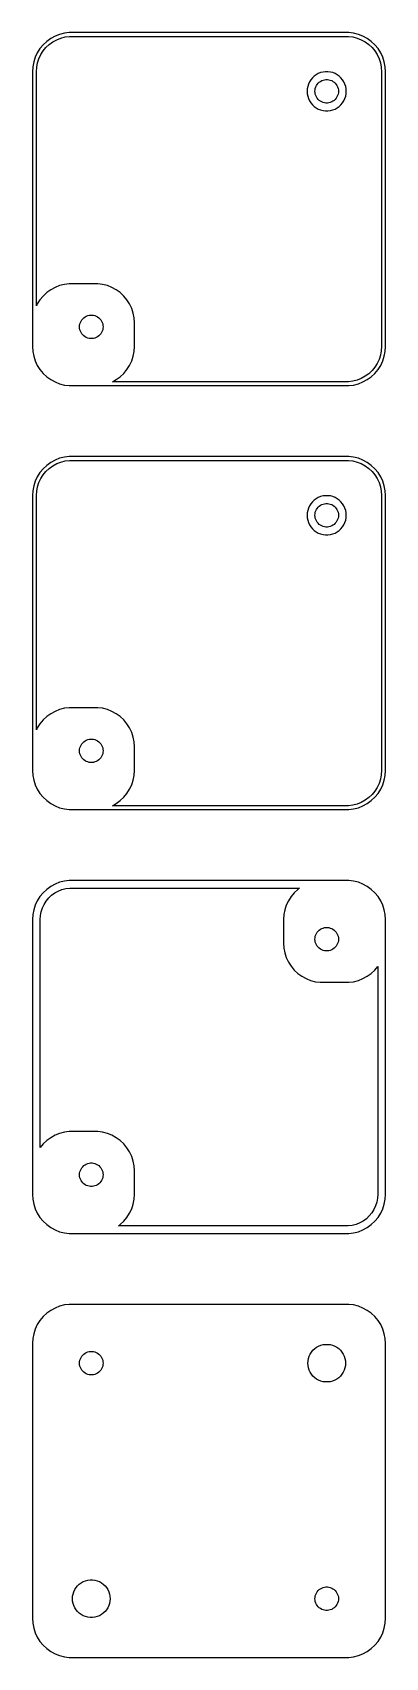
# Model space of a CAD drawing. Header units: metres. Extents: x -22 to 22, y 140 to 346.
import ezdxf

# ---------------------------------------------------------------- set-up
doc = ezdxf.new("R2010")
doc.units = ezdxf.units.M

msp = doc.modelspace()

# ---------------------------------------------------------------- linework, layer by layer
for p, q in [((-20.1791, 345.722), (-20.6871, 345.353)), ((-19.6289, 346.024), (-20.1791, 345.722)), ((-19.0451, 346.255), (-19.6289, 346.024)), ((-19.416, 345.572), (-18.8906, 345.78)), ((-18.4369, 346.411), (-19.0451, 346.255)), ((-18.8906, 345.78), (-18.3432, 345.92)), ((-17.8139, 346.49), (-18.4369, 346.411)), ((-18.3432, 345.92), (-17.7825, 345.991)), ((17.8139, 346.49), (-17.8139, 346.49)), ((-17.7825, 345.991), (17.7825, 345.991)), ((17.7825, 345.991), (18.3432, 345.92)), ((18.4369, 346.411), (17.8139, 346.49)), ((18.3432, 345.92), (18.8906, 345.78)), ((19.0451, 346.255), (18.4369, 346.411)), ((18.8906, 345.78), (19.416, 345.572)), ((19.6289, 346.024), (19.0451, 346.255)), ((20.1791, 345.722), (19.6289, 346.024)), ((20.6871, 345.353), (20.1791, 345.722)), ((-21.8815, 343.909), (-22.1489, 343.341)), ((-21.5451, 344.439), (-21.8815, 343.909)), ((-21.684, 343.157), (-21.4434, 343.668)), ((-21.1448, 344.923), (-21.5451, 344.439)), ((-21.4434, 343.668), (-21.1406, 344.145)), ((-20.6871, 345.353), (-21.1448, 344.923)), ((-21.1406, 344.145), (-20.7803, 344.58)), ((-20.7803, 344.58), (-20.3684, 344.967)), ((-20.3684, 344.967), (-19.9112, 345.299)), ((-19.9112, 345.299), (-19.416, 345.572)), ((19.416, 345.572), (19.9112, 345.299)), ((19.9112, 345.299), (20.3684, 344.967)), ((20.3684, 344.967), (20.7803, 344.58)), ((21.1448, 344.923), (20.6871, 345.353)), ((20.7803, 344.58), (21.1406, 344.145)), ((21.1406, 344.145), (21.4434, 343.668)), ((21.5451, 344.439), (21.1448, 344.923)), ((21.4434, 343.668), (21.684, 343.157)), ((21.8815, 343.909), (21.5451, 344.439)), ((22.1489, 343.341), (21.8815, 343.909)), ((-22.4606, 342.127), (-22.5, 341.5)), ((-22.3429, 342.743), (-22.4606, 342.127)), ((-22.1489, 343.341), (-22.3429, 342.743)), ((-22, 341.5), (-21.9645, 342.064)), ((-21.9645, 342.064), (-21.8586, 342.619)), ((-21.8586, 342.619), (-21.684, 343.157)), ((21.684, 343.157), (21.8586, 342.619)), ((21.8586, 342.619), (21.9645, 342.064)), ((21.9645, 342.064), (22, 341.5)), ((22.3429, 342.743), (22.1489, 343.341)), ((22.4606, 342.127), (22.3429, 342.743)), ((22.5, 341.5), (22.4606, 342.127)), ((-22.5, 341.5), (-22.5, 306.5)), ((-22, 311.657), (-22, 341.5)), ((12.5785, 339.622), (12.5197, 339.313)), ((12.6756, 339.92), (12.5785, 339.622)), ((12.8092, 340.204), (12.6756, 339.92)), ((12.9774, 340.469), (12.8092, 340.204)), ((13.1776, 340.711), (12.9774, 340.469)), ((13.4064, 340.926), (13.1776, 340.711)), ((13.6604, 341.111), (13.4064, 340.926)), ((13.5471, 339.373), (13.6053, 339.552)), ((13.6053, 339.552), (13.6855, 339.723)), ((13.9355, 341.262), (13.6604, 341.111)), ((13.6855, 339.723), (13.7865, 339.882)), ((13.7865, 339.882), (13.9065, 340.027)), ((13.9065, 340.027), (14.0439, 340.156)), ((14.2274, 341.378), (13.9355, 341.262)), ((14.0439, 340.156), (14.1963, 340.266)), ((14.1963, 340.266), (14.3613, 340.357)), ((14.5315, 341.456), (14.2274, 341.378)), ((14.3613, 340.357), (14.5365, 340.427)), ((14.843, 341.495), (14.5315, 341.456)), ((14.5365, 340.427), (14.7189, 340.473)), ((14.7189, 340.473), (14.9058, 340.497)), ((15.157, 341.495), (14.843, 341.495)), ((14.9058, 340.497), (15.0942, 340.497)), ((15.0942, 340.497), (15.2811, 340.473)), ((15.4684, 341.456), (15.157, 341.495)), ((15.2811, 340.473), (15.4635, 340.427)), ((15.4635, 340.427), (15.6387, 340.357)), ((15.7725, 341.378), (15.4684, 341.456)), ((15.6387, 340.357), (15.8037, 340.266)), ((16.0644, 341.262), (15.7725, 341.378)), ((15.8037, 340.266), (15.9561, 340.156)), ((15.9561, 340.156), (16.0934, 340.027)), ((16.3396, 341.111), (16.0644, 341.262)), ((16.0934, 340.027), (16.2135, 339.882)), ((16.2135, 339.882), (16.3145, 339.723)), ((16.3145, 339.723), (16.3947, 339.552)), ((16.5936, 340.926), (16.3396, 341.111)), ((16.3947, 339.552), (16.4529, 339.373)), ((16.8224, 340.711), (16.5936, 340.926)), ((17.0225, 340.469), (16.8224, 340.711)), ((17.1908, 340.204), (17.0225, 340.469)), ((17.3244, 339.92), (17.1908, 340.204)), ((17.4214, 339.622), (17.3244, 339.92)), ((17.4803, 339.313), (17.4214, 339.622)), ((22, 341.5), (22, 306.5)), ((22.5, 306.5), (22.5, 341.5)), ((12.5197, 339.313), (12.5, 339)), ((12.5, 339), (12.5197, 338.687)), ((12.5197, 338.687), (12.5785, 338.378)), ((12.5785, 338.378), (12.6756, 338.08)), ((12.6756, 338.08), (12.8092, 337.796)), ((12.8092, 337.796), (12.9774, 337.531)), ((12.9774, 337.531), (13.1776, 337.289)), ((13.5, 339), (13.5118, 339.188)), ((13.5118, 338.812), (13.5, 339)), ((13.5118, 339.188), (13.5471, 339.373)), ((13.5471, 338.627), (13.5118, 338.812)), ((13.6053, 338.448), (13.5471, 338.627)), ((13.6855, 338.277), (13.6053, 338.448)), ((13.7865, 338.118), (13.6855, 338.277)), ((13.9065, 337.973), (13.7865, 338.118)), ((14.0439, 337.844), (13.9065, 337.973)), ((14.1963, 337.734), (14.0439, 337.844)), ((14.3613, 337.643), (14.1963, 337.734)), ((14.5365, 337.573), (14.3613, 337.643)), ((14.7189, 337.527), (14.5365, 337.573)), ((14.9058, 337.503), (14.7189, 337.527)), ((15.0942, 337.503), (14.9058, 337.503)), ((15.2811, 337.527), (15.0942, 337.503)), ((15.4635, 337.573), (15.2811, 337.527)), ((15.6387, 337.643), (15.4635, 337.573)), ((15.8037, 337.734), (15.6387, 337.643)), ((15.9561, 337.844), (15.8037, 337.734)), ((16.0934, 337.973), (15.9561, 337.844)), ((16.2135, 338.118), (16.0934, 337.973)), ((16.3145, 338.277), (16.2135, 338.118)), ((16.3947, 338.448), (16.3145, 338.277)), ((16.4529, 338.627), (16.3947, 338.448)), ((16.4529, 339.373), (16.4882, 339.188)), ((16.4882, 338.812), (16.4529, 338.627)), ((16.4882, 339.188), (16.5, 339)), ((16.5, 339), (16.4882, 338.812)), ((16.8224, 337.289), (17.0225, 337.531)), ((17.0225, 337.531), (17.1908, 337.796)), ((17.1908, 337.796), (17.3244, 338.08)), ((17.3244, 338.08), (17.4214, 338.378)), ((17.4214, 338.378), (17.4803, 338.687)), ((17.5, 339), (17.4803, 339.313)), ((17.4803, 338.687), (17.5, 339)), ((13.1776, 337.289), (13.4064, 337.074)), ((13.4064, 337.074), (13.6604, 336.889)), ((13.6604, 336.889), (13.9355, 336.738)), ((13.9355, 336.738), (14.2274, 336.622)), ((14.2274, 336.622), (14.5315, 336.544)), ((14.5315, 336.544), (14.843, 336.505)), ((14.843, 336.505), (15.157, 336.505)), ((15.157, 336.505), (15.4684, 336.544)), ((15.4684, 336.544), (15.7725, 336.622)), ((15.7725, 336.622), (16.0644, 336.738)), ((16.0644, 336.738), (16.3396, 336.889)), ((16.3396, 336.889), (16.5936, 337.074)), ((16.5936, 337.074), (16.8224, 337.289)), ((-21.1448, 312.923), (-21.5451, 312.439)), ((-20.6871, 313.353), (-21.1448, 312.923)), ((-20.1791, 313.722), (-20.6871, 313.353)), ((-19.6289, 314.024), (-20.1791, 313.722)), ((-19.0451, 314.255), (-19.6289, 314.024)), ((-18.4369, 314.411), (-19.0451, 314.255)), ((-17.8139, 314.49), (-18.4369, 314.411)), ((-14.186, 314.49), (-17.8139, 314.49)), ((-13.5631, 314.411), (-14.186, 314.49)), ((-12.9549, 314.255), (-13.5631, 314.411)), ((-12.3711, 314.024), (-12.9549, 314.255)), ((-11.8209, 313.722), (-12.3711, 314.024)), ((-11.3129, 313.353), (-11.8209, 313.722)), ((-10.8551, 312.923), (-11.3129, 313.353)), ((-10.4549, 312.439), (-10.8551, 312.923)), ((-21.8815, 311.909), (-22, 311.657)), ((-21.5451, 312.439), (-21.8815, 311.909)), ((-15.4635, 310.427), (-15.2811, 310.473)), ((-15.2811, 310.473), (-15.0942, 310.497)), ((-15.0942, 310.497), (-14.9058, 310.497)), ((-14.9058, 310.497), (-14.7189, 310.473)), ((-14.7189, 310.473), (-14.5365, 310.427)), ((-10.1185, 311.909), (-10.4549, 312.439)), ((-9.8511, 311.341), (-10.1185, 311.909)), ((-9.6571, 310.743), (-9.8511, 311.341)), ((-9.5394, 310.127), (-9.6571, 310.743)), ((-16.5, 309), (-16.4882, 309.188)), ((-16.4882, 308.812), (-16.5, 309)), ((-16.4882, 309.188), (-16.4529, 309.373)), ((-16.4529, 308.627), (-16.4882, 308.812)), ((-16.4529, 309.373), (-16.3947, 309.552)), ((-16.3947, 308.448), (-16.4529, 308.627)), ((-16.3947, 309.552), (-16.3145, 309.723)), ((-16.3145, 308.277), (-16.3947, 308.448)), ((-16.3145, 309.723), (-16.2135, 309.882)), ((-16.2135, 309.882), (-16.0934, 310.027)), ((-16.0934, 310.027), (-15.9561, 310.156)), ((-15.9561, 310.156), (-15.8037, 310.266)), ((-15.8037, 310.266), (-15.6387, 310.357)), ((-15.6387, 310.357), (-15.4635, 310.427)), ((-14.5365, 310.427), (-14.3613, 310.357)), ((-14.3613, 310.357), (-14.1963, 310.266)), ((-14.1963, 310.266), (-14.0439, 310.156)), ((-14.0439, 310.156), (-13.9065, 310.027)), ((-13.9065, 310.027), (-13.7865, 309.882)), ((-13.7865, 309.882), (-13.6855, 309.723)), ((-13.6855, 309.723), (-13.6053, 309.552)), ((-13.6053, 308.448), (-13.6855, 308.277)), ((-13.6053, 309.552), (-13.5471, 309.373)), ((-13.5471, 308.627), (-13.6053, 308.448)), ((-13.5471, 309.373), (-13.5118, 309.188)), ((-13.5118, 308.812), (-13.5471, 308.627)), ((-13.5118, 309.188), (-13.5, 309)), ((-13.5, 309), (-13.5118, 308.812)), ((-9.5, 309.5), (-9.5394, 310.127)), ((-9.5, 306.5), (-9.5, 309.5)), ((-22.5, 306.5), (-22.4606, 305.873)), ((-16.2135, 308.118), (-16.3145, 308.277)), ((-16.0934, 307.973), (-16.2135, 308.118)), ((-15.9561, 307.844), (-16.0934, 307.973)), ((-15.8037, 307.734), (-15.9561, 307.844)), ((-15.6387, 307.643), (-15.8037, 307.734)), ((-15.4635, 307.573), (-15.6387, 307.643)), ((-15.2811, 307.527), (-15.4635, 307.573)), ((-15.0942, 307.503), (-15.2811, 307.527)), ((-14.9058, 307.503), (-15.0942, 307.503)), ((-14.7189, 307.527), (-14.9058, 307.503)), ((-14.5365, 307.573), (-14.7189, 307.527)), ((-14.3613, 307.643), (-14.5365, 307.573)), ((-14.1963, 307.734), (-14.3613, 307.643)), ((-14.0439, 307.844), (-14.1963, 307.734)), ((-13.9065, 307.973), (-14.0439, 307.844)), ((-13.7865, 308.118), (-13.9065, 307.973)), ((-13.6855, 308.277), (-13.7865, 308.118)), ((-9.5394, 305.873), (-9.5, 306.5)), ((22, 306.5), (21.9645, 305.936)), ((22.4606, 305.873), (22.5, 306.5)), ((-22.4606, 305.873), (-22.3429, 305.257)), ((-22.3429, 305.257), (-22.1489, 304.659)), ((-22.1489, 304.659), (-21.8815, 304.091)), ((-10.1185, 304.091), (-9.8511, 304.659)), ((-9.8511, 304.659), (-9.6571, 305.257)), ((-9.6571, 305.257), (-9.5394, 305.873)), ((21.4434, 304.332), (21.1406, 303.855)), ((21.684, 304.843), (21.4434, 304.332)), ((21.8586, 305.381), (21.684, 304.843)), ((21.9645, 305.936), (21.8586, 305.381)), ((21.8815, 304.091), (22.1489, 304.659)), ((22.1489, 304.659), (22.3429, 305.257)), ((22.3429, 305.257), (22.4606, 305.873)), ((-21.8815, 304.091), (-21.5451, 303.561)), ((-21.5451, 303.561), (-21.1448, 303.077)), ((-21.1448, 303.077), (-20.6871, 302.647)), ((-20.6871, 302.647), (-20.1791, 302.278)), ((-20.1791, 302.278), (-19.6289, 301.976)), ((-12.311, 302.009), (-11.8209, 302.278)), ((-11.8209, 302.278), (-11.3129, 302.647)), ((-11.3129, 302.647), (-10.8551, 303.077)), ((-10.8551, 303.077), (-10.4549, 303.561)), ((-10.4549, 303.561), (-10.1185, 304.091)), ((18.8906, 302.22), (18.3432, 302.08)), ((19.416, 302.428), (18.8906, 302.22)), ((19.9112, 302.701), (19.416, 302.428)), ((19.6289, 301.976), (20.1791, 302.278)), ((20.3684, 303.033), (19.9112, 302.701)), ((20.1791, 302.278), (20.6871, 302.647)), ((20.7803, 303.42), (20.3684, 303.033)), ((20.6871, 302.647), (21.1448, 303.077)), ((21.1406, 303.855), (20.7803, 303.42)), ((21.1448, 303.077), (21.5451, 303.561)), ((21.5451, 303.561), (21.8815, 304.091)), ((-19.6289, 301.976), (-19.0451, 301.745)), ((-19.0451, 301.745), (-18.4369, 301.589)), ((-18.4369, 301.589), (-17.8139, 301.51)), ((-17.8139, 301.51), (17.8139, 301.51)), ((17.7825, 302.009), (-12.311, 302.009)), ((18.3432, 302.08), (17.7825, 302.009)), ((17.8139, 301.51), (18.4369, 301.589)), ((18.4369, 301.589), (19.0451, 301.745)), ((19.0451, 301.745), (19.6289, 301.976)), ((-19.6289, 292.024), (-20.1791, 291.722)), ((-19.0451, 292.255), (-19.6289, 292.024)), ((-18.4369, 292.411), (-19.0451, 292.255)), ((-18.8906, 291.78), (-18.3432, 291.92)), ((-17.8139, 292.49), (-18.4369, 292.411)), ((-18.3432, 291.92), (-17.7825, 291.991)), ((17.8139, 292.49), (-17.8139, 292.49)), ((-17.7825, 291.991), (17.7825, 291.991)), ((17.7825, 291.991), (18.3432, 291.92)), ((18.4369, 292.411), (17.8139, 292.49)), ((18.3432, 291.92), (18.8906, 291.78)), ((19.0451, 292.255), (18.4369, 292.411)), ((19.6289, 292.024), (19.0451, 292.255)), ((20.1791, 291.722), (19.6289, 292.024)), ((-21.8815, 289.909), (-22.1489, 289.341)), ((-21.5451, 290.439), (-21.8815, 289.909)), ((-21.1448, 290.923), (-21.5451, 290.439)), ((-21.4434, 289.668), (-21.1406, 290.145)), ((-20.6871, 291.353), (-21.1448, 290.923)), ((-21.1406, 290.145), (-20.7803, 290.58)), ((-20.7803, 290.58), (-20.3684, 290.967)), ((-20.1791, 291.722), (-20.6871, 291.353)), ((-20.3684, 290.967), (-19.9112, 291.299)), ((-19.9112, 291.299), (-19.416, 291.572)), ((-19.416, 291.572), (-18.8906, 291.78)), ((18.8906, 291.78), (19.416, 291.572)), ((19.416, 291.572), (19.9112, 291.299)), ((19.9112, 291.299), (20.3684, 290.967)), ((20.6871, 291.353), (20.1791, 291.722)), ((20.3684, 290.967), (20.7803, 290.58)), ((21.1448, 290.923), (20.6871, 291.353)), ((20.7803, 290.58), (21.1406, 290.145)), ((21.1406, 290.145), (21.4434, 289.668)), ((21.5451, 290.439), (21.1448, 290.923)), ((21.8815, 289.909), (21.5451, 290.439)), ((22.1489, 289.341), (21.8815, 289.909)), ((-22.4606, 288.127), (-22.5, 287.5)), ((-22.3429, 288.743), (-22.4606, 288.127)), ((-22.1489, 289.341), (-22.3429, 288.743)), ((-22, 287.5), (-21.9645, 288.064)), ((-21.9645, 288.064), (-21.8586, 288.619)), ((-21.8586, 288.619), (-21.684, 289.157)), ((-21.684, 289.157), (-21.4434, 289.668)), ((21.4434, 289.668), (21.684, 289.157)), ((21.684, 289.157), (21.8586, 288.619)), ((21.8586, 288.619), (21.9645, 288.064)), ((21.9645, 288.064), (22, 287.5)), ((22.3429, 288.743), (22.1489, 289.341)), ((22.4606, 288.127), (22.3429, 288.743)), ((22.5, 287.5), (22.4606, 288.127)), ((-22.5, 287.5), (-22.5, 252.5)), ((-22, 257.657), (-22, 287.5)), ((12.6756, 285.92), (12.5785, 285.622)), ((12.8092, 286.204), (12.6756, 285.92)), ((12.9774, 286.469), (12.8092, 286.204)), ((13.1776, 286.711), (12.9774, 286.469)), ((13.4064, 286.926), (13.1776, 286.711)), ((13.6604, 287.111), (13.4064, 286.926)), ((13.6053, 285.552), (13.6855, 285.723)), ((13.9355, 287.262), (13.6604, 287.111)), ((13.6855, 285.723), (13.7865, 285.882)), ((13.7865, 285.882), (13.9065, 286.027)), ((13.9065, 286.027), (14.0439, 286.156)), ((14.2274, 287.378), (13.9355, 287.262)), ((14.0439, 286.156), (14.1963, 286.266)), ((14.1963, 286.266), (14.3613, 286.357)), ((14.5315, 287.456), (14.2274, 287.378)), ((14.3613, 286.357), (14.5365, 286.427)), ((14.843, 287.495), (14.5315, 287.456)), ((14.5365, 286.427), (14.7189, 286.473)), ((14.7189, 286.473), (14.9058, 286.497)), ((15.157, 287.495), (14.843, 287.495)), ((14.9058, 286.497), (15.0942, 286.497)), ((15.0942, 286.497), (15.2811, 286.473)), ((15.4684, 287.456), (15.157, 287.495)), ((15.2811, 286.473), (15.4635, 286.427)), ((15.4635, 286.427), (15.6387, 286.357)), ((15.7725, 287.378), (15.4684, 287.456)), ((15.6387, 286.357), (15.8037, 286.266)), ((16.0644, 287.262), (15.7725, 287.378)), ((15.8037, 286.266), (15.9561, 286.156)), ((15.9561, 286.156), (16.0934, 286.027)), ((16.3396, 287.111), (16.0644, 287.262)), ((16.0934, 286.027), (16.2135, 285.882)), ((16.2135, 285.882), (16.3145, 285.723)), ((16.3145, 285.723), (16.3947, 285.552)), ((16.5936, 286.926), (16.3396, 287.111)), ((16.8224, 286.711), (16.5936, 286.926)), ((17.0225, 286.469), (16.8224, 286.711)), ((17.1908, 286.204), (17.0225, 286.469)), ((17.3244, 285.92), (17.1908, 286.204)), ((17.4214, 285.622), (17.3244, 285.92)), ((22, 287.5), (22, 252.5)), ((22.5, 252.5), (22.5, 287.5)), ((12.5197, 285.313), (12.5, 285)), ((12.5, 285), (12.5197, 284.687)), ((12.5785, 285.622), (12.5197, 285.313)), ((12.5197, 284.687), (12.5785, 284.378)), ((12.5785, 284.378), (12.6756, 284.08)), ((12.6756, 284.08), (12.8092, 283.796)), ((12.8092, 283.796), (12.9774, 283.531)), ((13.5, 285), (13.5118, 285.188)), ((13.5118, 284.812), (13.5, 285)), ((13.5118, 285.188), (13.5471, 285.373)), ((13.5471, 284.627), (13.5118, 284.812)), ((13.5471, 285.373), (13.6053, 285.552)), ((13.6053, 284.448), (13.5471, 284.627)), ((13.6855, 284.277), (13.6053, 284.448)), ((13.7865, 284.118), (13.6855, 284.277)), ((13.9065, 283.973), (13.7865, 284.118)), ((14.0439, 283.844), (13.9065, 283.973)), ((14.1963, 283.734), (14.0439, 283.844)), ((14.3613, 283.643), (14.1963, 283.734)), ((14.5365, 283.573), (14.3613, 283.643)), ((14.7189, 283.527), (14.5365, 283.573)), ((15.4635, 283.573), (15.2811, 283.527)), ((15.6387, 283.643), (15.4635, 283.573)), ((15.8037, 283.734), (15.6387, 283.643)), ((15.9561, 283.844), (15.8037, 283.734)), ((16.0934, 283.973), (15.9561, 283.844)), ((16.2135, 284.118), (16.0934, 283.973)), ((16.3145, 284.277), (16.2135, 284.118)), ((16.3947, 284.448), (16.3145, 284.277)), ((16.3947, 285.552), (16.4529, 285.373)), ((16.4529, 284.627), (16.3947, 284.448)), ((16.4529, 285.373), (16.4882, 285.188)), ((16.4882, 284.812), (16.4529, 284.627)), ((16.4882, 285.188), (16.5, 285)), ((16.5, 285), (16.4882, 284.812)), ((17.0225, 283.531), (17.1908, 283.796)), ((17.1908, 283.796), (17.3244, 284.08)), ((17.3244, 284.08), (17.4214, 284.378)), ((17.4803, 285.313), (17.4214, 285.622)), ((17.4214, 284.378), (17.4803, 284.687)), ((17.5, 285), (17.4803, 285.313)), ((17.4803, 284.687), (17.5, 285)), ((12.9774, 283.531), (13.1776, 283.289)), ((13.1776, 283.289), (13.4064, 283.074)), ((13.4064, 283.074), (13.6604, 282.889)), ((13.6604, 282.889), (13.9355, 282.738)), ((13.9355, 282.738), (14.2274, 282.622)), ((14.2274, 282.622), (14.5315, 282.544)), ((14.5315, 282.544), (14.843, 282.505)), ((14.9058, 283.503), (14.7189, 283.527)), ((14.843, 282.505), (15.157, 282.505)), ((15.0942, 283.503), (14.9058, 283.503)), ((15.2811, 283.527), (15.0942, 283.503)), ((15.157, 282.505), (15.4684, 282.544)), ((15.4684, 282.544), (15.7725, 282.622)), ((15.7725, 282.622), (16.0644, 282.738)), ((16.0644, 282.738), (16.3396, 282.889)), ((16.3396, 282.889), (16.5936, 283.074)), ((16.5936, 283.074), (16.8224, 283.289)), ((16.8224, 283.289), (17.0225, 283.531)), ((-21.1448, 258.923), (-21.5451, 258.439)), ((-20.6871, 259.353), (-21.1448, 258.923)), ((-20.1791, 259.722), (-20.6871, 259.353)), ((-19.6289, 260.024), (-20.1791, 259.722)), ((-19.0451, 260.255), (-19.6289, 260.024)), ((-18.4369, 260.411), (-19.0451, 260.255)), ((-17.8139, 260.49), (-18.4369, 260.411)), ((-14.186, 260.49), (-17.8139, 260.49)), ((-13.5631, 260.411), (-14.186, 260.49)), ((-12.9549, 260.255), (-13.5631, 260.411)), ((-12.3711, 260.024), (-12.9549, 260.255)), ((-11.8209, 259.722), (-12.3711, 260.024)), ((-11.3129, 259.353), (-11.8209, 259.722)), ((-10.8551, 258.923), (-11.3129, 259.353)), ((-10.4549, 258.439), (-10.8551, 258.923)), ((-21.8815, 257.909), (-22, 257.657)), ((-21.5451, 258.439), (-21.8815, 257.909)), ((-10.1185, 257.909), (-10.4549, 258.439)), ((-9.8511, 257.341), (-10.1185, 257.909)), ((-9.6571, 256.743), (-9.8511, 257.341)), ((-9.5394, 256.127), (-9.6571, 256.743)), ((-16.5, 255), (-16.4882, 255.188)), ((-16.4882, 254.812), (-16.5, 255)), ((-16.4882, 255.188), (-16.4529, 255.373)), ((-16.4529, 254.627), (-16.4882, 254.812)), ((-16.4529, 255.373), (-16.3947, 255.552)), ((-16.3947, 254.448), (-16.4529, 254.627)), ((-16.3947, 255.552), (-16.3145, 255.723)), ((-16.3145, 255.723), (-16.2135, 255.882)), ((-16.2135, 255.882), (-16.0934, 256.027)), ((-16.0934, 256.027), (-15.9561, 256.156)), ((-15.9561, 256.156), (-15.8037, 256.266)), ((-15.8037, 256.266), (-15.6387, 256.357)), ((-15.6387, 256.357), (-15.4635, 256.427)), ((-15.4635, 256.427), (-15.2811, 256.473)), ((-15.2811, 256.473), (-15.0942, 256.497)), ((-15.0942, 256.497), (-14.9058, 256.497)), ((-14.9058, 256.497), (-14.7189, 256.473)), ((-14.7189, 256.473), (-14.5365, 256.427)), ((-14.5365, 256.427), (-14.3613, 256.357)), ((-14.3613, 256.357), (-14.1963, 256.266)), ((-14.1963, 256.266), (-14.0439, 256.156)), ((-14.0439, 256.156), (-13.9065, 256.027)), ((-13.9065, 256.027), (-13.7865, 255.882)), ((-13.7865, 255.882), (-13.6855, 255.723)), ((-13.6855, 255.723), (-13.6053, 255.552)), ((-13.6053, 255.552), (-13.5471, 255.373)), ((-13.5471, 254.627), (-13.6053, 254.448)), ((-13.5471, 255.373), (-13.5118, 255.188)), ((-13.5118, 254.812), (-13.5471, 254.627)), ((-13.5118, 255.188), (-13.5, 255)), ((-13.5, 255), (-13.5118, 254.812)), ((-9.5, 255.5), (-9.5394, 256.127)), ((-9.5, 252.5), (-9.5, 255.5)), ((-16.3145, 254.277), (-16.3947, 254.448)), ((-16.2135, 254.118), (-16.3145, 254.277)), ((-16.0934, 253.973), (-16.2135, 254.118)), ((-15.9561, 253.844), (-16.0934, 253.973)), ((-15.8037, 253.734), (-15.9561, 253.844)), ((-15.6387, 253.643), (-15.8037, 253.734)), ((-15.4635, 253.573), (-15.6387, 253.643)), ((-15.2811, 253.527), (-15.4635, 253.573)), ((-15.0942, 253.503), (-15.2811, 253.527)), ((-14.9058, 253.503), (-15.0942, 253.503)), ((-14.7189, 253.527), (-14.9058, 253.503)), ((-14.5365, 253.573), (-14.7189, 253.527)), ((-14.3613, 253.643), (-14.5365, 253.573)), ((-14.1963, 253.734), (-14.3613, 253.643)), ((-14.0439, 253.844), (-14.1963, 253.734)), ((-13.9065, 253.973), (-14.0439, 253.844)), ((-13.7865, 254.118), (-13.9065, 253.973)), ((-13.6855, 254.277), (-13.7865, 254.118)), ((-13.6053, 254.448), (-13.6855, 254.277)), ((-22.5, 252.5), (-22.4606, 251.873)), ((-22.4606, 251.873), (-22.3429, 251.257)), ((-22.3429, 251.257), (-22.1489, 250.659)), ((-22.1489, 250.659), (-21.8815, 250.091)), ((-10.1185, 250.091), (-9.8511, 250.659)), ((-9.8511, 250.659), (-9.6571, 251.257)), ((-9.6571, 251.257), (-9.5394, 251.873)), ((-9.5394, 251.873), (-9.5, 252.5)), ((21.684, 250.843), (21.4434, 250.332)), ((21.8586, 251.381), (21.684, 250.843)), ((21.9645, 251.936), (21.8586, 251.381)), ((21.8815, 250.091), (22.1489, 250.659)), ((22, 252.5), (21.9645, 251.936)), ((22.1489, 250.659), (22.3429, 251.257)), ((22.3429, 251.257), (22.4606, 251.873)), ((22.4606, 251.873), (22.5, 252.5)), ((-21.8815, 250.091), (-21.5451, 249.561)), ((-21.5451, 249.561), (-21.1448, 249.077)), ((-21.1448, 249.077), (-20.6871, 248.647)), ((-20.6871, 248.647), (-20.1791, 248.278)), ((-11.8209, 248.278), (-11.3129, 248.647)), ((-11.3129, 248.647), (-10.8551, 249.077)), ((-10.8551, 249.077), (-10.4549, 249.561)), ((-10.4549, 249.561), (-10.1185, 250.091)), ((19.416, 248.428), (18.8906, 248.22)), ((19.9112, 248.701), (19.416, 248.428)), ((20.3684, 249.033), (19.9112, 248.701)), ((20.1791, 248.278), (20.6871, 248.647)), ((20.7803, 249.42), (20.3684, 249.033)), ((20.6871, 248.647), (21.1448, 249.077)), ((21.1406, 249.855), (20.7803, 249.42)), ((21.4434, 250.332), (21.1406, 249.855)), ((21.1448, 249.077), (21.5451, 249.561)), ((21.5451, 249.561), (21.8815, 250.091)), ((-20.1791, 248.278), (-19.6289, 247.976)), ((-19.6289, 247.976), (-19.0451, 247.745)), ((-19.0451, 247.745), (-18.4369, 247.589)), ((-18.4369, 247.589), (-17.8139, 247.51)), ((-17.8139, 247.51), (17.8139, 247.51)), ((-12.311, 248.009), (-11.8209, 248.278)), ((17.7825, 248.009), (-12.311, 248.009)), ((18.3432, 248.08), (17.7825, 248.009)), ((17.8139, 247.51), (18.4369, 247.589)), ((18.8906, 248.22), (18.3432, 248.08)), ((18.4369, 247.589), (19.0451, 247.745)), ((19.0451, 247.745), (19.6289, 247.976)), ((19.6289, 247.976), (20.1791, 248.278)), ((-19.0451, 238.255), (-19.6289, 238.024)), ((-18.4369, 238.411), (-19.0451, 238.255)), ((-17.8139, 238.49), (-18.4369, 238.411)), ((17.8139, 238.49), (-17.8139, 238.49)), ((18.4369, 238.411), (17.8139, 238.49)), ((19.0451, 238.255), (18.4369, 238.411)), ((19.6289, 238.024), (19.0451, 238.255)), ((-21.5451, 236.439), (-21.8815, 235.909)), ((-21.1448, 236.923), (-21.5451, 236.439)), ((-20.6871, 237.353), (-21.1448, 236.923)), ((-20.7542, 235.864), (-20.4322, 236.254)), ((-20.1791, 237.722), (-20.6871, 237.353)), ((-20.4322, 236.254), (-20.0639, 236.599)), ((-19.6289, 238.024), (-20.1791, 237.722)), ((-20.0639, 236.599), (-19.6553, 236.896)), ((-19.6553, 236.896), (-19.2126, 237.14)), ((-19.2126, 237.14), (-18.743, 237.326)), ((-18.743, 237.326), (-18.2537, 237.451)), ((-18.2537, 237.451), (-17.7526, 237.514)), ((-17.7526, 237.514), (11.5357, 237.514)), ((10.4549, 236.439), (10.1185, 235.909)), ((10.8551, 236.923), (10.4549, 236.439)), ((11.3129, 237.353), (10.8551, 236.923)), ((11.5357, 237.514), (11.3129, 237.353)), ((20.1791, 237.722), (19.6289, 238.024)), ((20.6871, 237.353), (20.1791, 237.722)), ((21.1448, 236.923), (20.6871, 237.353)), ((21.5451, 236.439), (21.1448, 236.923)), ((21.8815, 235.909), (21.5451, 236.439)), ((-22.4606, 234.127), (-22.5, 233.5)), ((-22.3429, 234.743), (-22.4606, 234.127)), ((-22.1489, 235.341), (-22.3429, 234.743)), ((-21.8815, 235.909), (-22.1489, 235.341)), ((-21.5224, 233.5), (-21.4907, 234.004)), ((-21.4907, 234.004), (-21.396, 234.5)), ((-21.396, 234.5), (-21.2399, 234.981)), ((-21.2399, 234.981), (-21.0248, 235.438)), ((-21.0248, 235.438), (-20.7542, 235.864)), ((9.5394, 234.127), (9.5, 233.5)), ((9.6571, 234.743), (9.5394, 234.127)), ((9.8511, 235.341), (9.6571, 234.743)), ((10.1185, 235.909), (9.8511, 235.341)), ((22.1489, 235.341), (21.8815, 235.909)), ((22.3429, 234.743), (22.1489, 235.341)), ((22.4606, 234.127), (22.3429, 234.743)), ((22.5, 233.5), (22.4606, 234.127)), ((-22.5, 233.5), (-22.5, 198.5)), ((-21.5224, 204.466), (-21.5224, 233.5)), ((9.5, 233.5), (9.5, 230.5)), ((13.6855, 231.723), (13.7865, 231.882)), ((13.7865, 231.882), (13.9065, 232.027)), ((13.9065, 232.027), (14.0439, 232.156)), ((14.0439, 232.156), (14.1963, 232.266)), ((14.1963, 232.266), (14.3613, 232.357)), ((14.3613, 232.357), (14.5365, 232.427)), ((14.5365, 232.427), (14.7189, 232.473)), ((14.7189, 232.473), (14.9058, 232.497)), ((14.9058, 232.497), (15.0942, 232.497)), ((15.0942, 232.497), (15.2811, 232.473)), ((15.2811, 232.473), (15.4635, 232.427)), ((15.4635, 232.427), (15.6387, 232.357)), ((15.6387, 232.357), (15.8037, 232.266)), ((15.8037, 232.266), (15.9561, 232.156)), ((15.9561, 232.156), (16.0934, 232.027)), ((16.0934, 232.027), (16.2135, 231.882)), ((16.2135, 231.882), (16.3145, 231.723)), ((22.5, 198.5), (22.5, 233.5)), ((9.5, 230.5), (9.5394, 229.873)), ((9.5394, 229.873), (9.6571, 229.257)), ((13.5, 231), (13.5118, 231.188)), ((13.5118, 230.812), (13.5, 231)), ((13.5118, 231.188), (13.5471, 231.373)), ((13.5471, 230.627), (13.5118, 230.812)), ((13.5471, 231.373), (13.6053, 231.552)), ((13.6053, 230.448), (13.5471, 230.627)), ((13.6053, 231.552), (13.6855, 231.723)), ((13.6855, 230.277), (13.6053, 230.448)), ((13.7865, 230.118), (13.6855, 230.277)), ((13.9065, 229.973), (13.7865, 230.118)), ((14.0439, 229.844), (13.9065, 229.973)), ((14.1963, 229.734), (14.0439, 229.844)), ((15.9561, 229.844), (15.8037, 229.734)), ((16.0934, 229.973), (15.9561, 229.844)), ((16.2135, 230.118), (16.0934, 229.973)), ((16.3145, 230.277), (16.2135, 230.118)), ((16.3145, 231.723), (16.3947, 231.552)), ((16.3947, 230.448), (16.3145, 230.277)), ((16.3947, 231.552), (16.4529, 231.373)), ((16.4529, 230.627), (16.3947, 230.448)), ((16.4529, 231.373), (16.4882, 231.188)), ((16.4882, 230.812), (16.4529, 230.627)), ((16.4882, 231.188), (16.5, 231)), ((16.5, 231), (16.4882, 230.812)), ((9.6571, 229.257), (9.8511, 228.659)), ((9.8511, 228.659), (10.1185, 228.091)), ((10.1185, 228.091), (10.4549, 227.561)), ((14.3613, 229.643), (14.1963, 229.734)), ((14.5365, 229.573), (14.3613, 229.643)), ((14.7189, 229.527), (14.5365, 229.573)), ((14.9058, 229.503), (14.7189, 229.527)), ((15.0942, 229.503), (14.9058, 229.503)), ((15.2811, 229.527), (15.0942, 229.503)), ((15.4635, 229.573), (15.2811, 229.527)), ((15.6387, 229.643), (15.4635, 229.573)), ((15.8037, 229.734), (15.6387, 229.643)), ((10.4549, 227.561), (10.8551, 227.077)), ((10.8551, 227.077), (11.3129, 226.647)), ((11.3129, 226.647), (11.8209, 226.278)), ((11.8209, 226.278), (12.3711, 225.976)), ((12.3711, 225.976), (12.9549, 225.745)), ((12.9549, 225.745), (13.5631, 225.589)), ((18.4369, 225.589), (19.0451, 225.745)), ((19.0451, 225.745), (19.6289, 225.976)), ((19.6289, 225.976), (20.1791, 226.278)), ((20.1791, 226.278), (20.6871, 226.647)), ((20.6871, 226.647), (21.1448, 227.077)), ((21.1448, 227.077), (21.5224, 227.534)), ((21.5224, 227.534), (21.5224, 198.5)), ((13.5631, 225.589), (14.186, 225.51)), ((14.186, 225.51), (17.8139, 225.51)), ((17.8139, 225.51), (18.4369, 225.589)), ((-21.1448, 204.923), (-21.5224, 204.466)), ((-20.6871, 205.353), (-21.1448, 204.923)), ((-20.1791, 205.722), (-20.6871, 205.353)), ((-19.6289, 206.024), (-20.1791, 205.722)), ((-19.0451, 206.255), (-19.6289, 206.024)), ((-18.4369, 206.411), (-19.0451, 206.255)), ((-17.8139, 206.49), (-18.4369, 206.411)), ((-14.186, 206.49), (-17.8139, 206.49)), ((-13.5631, 206.411), (-14.186, 206.49)), ((-12.9549, 206.255), (-13.5631, 206.411)), ((-12.3711, 206.024), (-12.9549, 206.255)), ((-11.8209, 205.722), (-12.3711, 206.024)), ((-11.3129, 205.353), (-11.8209, 205.722)), ((-10.8551, 204.923), (-11.3129, 205.353)), ((-10.4549, 204.439), (-10.8551, 204.923)), ((-10.1185, 203.909), (-10.4549, 204.439)), ((-9.8511, 203.341), (-10.1185, 203.909)), ((-9.6571, 202.743), (-9.8511, 203.341)), ((-16.5, 201), (-16.4882, 201.188)), ((-16.4882, 200.812), (-16.5, 201)), ((-16.4882, 201.188), (-16.4529, 201.373)), ((-16.4529, 200.627), (-16.4882, 200.812)), ((-16.4529, 201.373), (-16.3947, 201.552)), ((-16.3947, 201.552), (-16.3145, 201.723)), ((-16.3145, 201.723), (-16.2135, 201.882)), ((-16.2135, 201.882), (-16.0934, 202.027)), ((-16.0934, 202.027), (-15.9561, 202.156)), ((-15.9561, 202.156), (-15.8037, 202.266)), ((-15.8037, 202.266), (-15.6387, 202.357)), ((-15.6387, 202.357), (-15.4635, 202.427)), ((-15.4635, 202.427), (-15.2811, 202.473)), ((-15.2811, 202.473), (-15.0942, 202.497)), ((-15.0942, 202.497), (-14.9058, 202.497)), ((-14.9058, 202.497), (-14.7189, 202.473)), ((-14.7189, 202.473), (-14.5365, 202.427)), ((-14.5365, 202.427), (-14.3613, 202.357)), ((-14.3613, 202.357), (-14.1963, 202.266)), ((-14.1963, 202.266), (-14.0439, 202.156)), ((-14.0439, 202.156), (-13.9065, 202.027)), ((-13.9065, 202.027), (-13.7865, 201.882)), ((-13.7865, 201.882), (-13.6855, 201.723)), ((-13.6855, 201.723), (-13.6053, 201.552)), ((-13.6053, 201.552), (-13.5471, 201.373)), ((-13.5471, 201.373), (-13.5118, 201.188)), ((-13.5118, 200.812), (-13.5471, 200.627)), ((-13.5118, 201.188), (-13.5, 201)), ((-13.5, 201), (-13.5118, 200.812)), ((-9.5394, 202.127), (-9.6571, 202.743)), ((-9.5, 201.5), (-9.5394, 202.127)), ((-9.5, 198.5), (-9.5, 201.5)), ((-16.3947, 200.448), (-16.4529, 200.627)), ((-16.3145, 200.277), (-16.3947, 200.448)), ((-16.2135, 200.118), (-16.3145, 200.277)), ((-16.0934, 199.973), (-16.2135, 200.118)), ((-15.9561, 199.844), (-16.0934, 199.973)), ((-15.8037, 199.734), (-15.9561, 199.844)), ((-15.6387, 199.643), (-15.8037, 199.734)), ((-15.4635, 199.573), (-15.6387, 199.643)), ((-15.2811, 199.527), (-15.4635, 199.573)), ((-15.0942, 199.503), (-15.2811, 199.527)), ((-14.9058, 199.503), (-15.0942, 199.503)), ((-14.7189, 199.527), (-14.9058, 199.503)), ((-14.5365, 199.573), (-14.7189, 199.527)), ((-14.3613, 199.643), (-14.5365, 199.573)), ((-14.1963, 199.734), (-14.3613, 199.643)), ((-14.0439, 199.844), (-14.1963, 199.734)), ((-13.9065, 199.973), (-14.0439, 199.844)), ((-13.7865, 200.118), (-13.9065, 199.973)), ((-13.6855, 200.277), (-13.7865, 200.118)), ((-13.6053, 200.448), (-13.6855, 200.277)), ((-13.5471, 200.627), (-13.6053, 200.448)), ((-22.5, 198.5), (-22.4606, 197.873)), ((-22.4606, 197.873), (-22.3429, 197.257)), ((-22.3429, 197.257), (-22.1489, 196.659)), ((-22.1489, 196.659), (-21.8815, 196.091)), ((-10.1185, 196.091), (-9.8511, 196.659)), ((-9.8511, 196.659), (-9.6571, 197.257)), ((-9.6571, 197.257), (-9.5394, 197.873)), ((-9.5394, 197.873), (-9.5, 198.5)), ((21.2399, 197.019), (21.0248, 196.562)), ((21.396, 197.5), (21.2399, 197.019)), ((21.4907, 197.996), (21.396, 197.5)), ((21.5224, 198.5), (21.4907, 197.996)), ((21.8815, 196.091), (22.1489, 196.659)), ((22.1489, 196.659), (22.3429, 197.257)), ((22.3429, 197.257), (22.4606, 197.873)), ((22.4606, 197.873), (22.5, 198.5)), ((-21.8815, 196.091), (-21.5451, 195.561)), ((-21.5451, 195.561), (-21.1448, 195.077)), ((-21.1448, 195.077), (-20.6871, 194.647)), ((-20.6871, 194.647), (-20.1791, 194.278)), ((-11.5357, 194.486), (-11.3129, 194.647)), ((-11.3129, 194.647), (-10.8551, 195.077)), ((-10.8551, 195.077), (-10.4549, 195.561)), ((-10.4549, 195.561), (-10.1185, 196.091)), ((18.743, 194.674), (18.2537, 194.549)), ((19.2126, 194.86), (18.743, 194.674)), ((19.6553, 195.104), (19.2126, 194.86)), ((20.0639, 195.401), (19.6553, 195.104)), ((20.4322, 195.746), (20.0639, 195.401)), ((20.1791, 194.278), (20.6871, 194.647)), ((20.7542, 196.136), (20.4322, 195.746)), ((20.6871, 194.647), (21.1448, 195.077)), ((21.0248, 196.562), (20.7542, 196.136)), ((21.1448, 195.077), (21.5451, 195.561)), ((21.5451, 195.561), (21.8815, 196.091)), ((-20.1791, 194.278), (-19.6289, 193.976)), ((-19.6289, 193.976), (-19.0451, 193.745)), ((-19.0451, 193.745), (-18.4369, 193.589)), ((-18.4369, 193.589), (-17.8139, 193.51)), ((-17.8139, 193.51), (17.8139, 193.51)), ((17.7526, 194.486), (-11.5357, 194.486)), ((18.2537, 194.549), (17.7526, 194.486)), ((17.8139, 193.51), (18.4369, 193.589)), ((18.4369, 193.589), (19.0451, 193.745)), ((19.0451, 193.745), (19.6289, 193.976)), ((19.6289, 193.976), (20.1791, 194.278)), ((-19.0451, 184.255), (-19.6289, 184.024)), ((-18.4369, 184.411), (-19.0451, 184.255)), ((-17.8139, 184.49), (-18.4369, 184.411)), ((17.8139, 184.49), (-17.8139, 184.49)), ((18.4369, 184.411), (17.8139, 184.49)), ((19.0451, 184.255), (18.4369, 184.411)), ((19.6289, 184.024), (19.0451, 184.255)), ((-21.5451, 182.439), (-21.8815, 181.909)), ((-21.1448, 182.923), (-21.5451, 182.439)), ((-20.6871, 183.353), (-21.1448, 182.923)), ((-20.1791, 183.722), (-20.6871, 183.353)), ((-19.6289, 184.024), (-20.1791, 183.722)), ((20.1791, 183.722), (19.6289, 184.024)), ((20.6871, 183.353), (20.1791, 183.722)), ((21.1448, 182.923), (20.6871, 183.353)), ((21.5451, 182.439), (21.1448, 182.923)), ((21.8815, 181.909), (21.5451, 182.439)), ((-22.4606, 180.127), (-22.5, 179.5)), ((-22.3429, 180.743), (-22.4606, 180.127)), ((-22.1489, 181.341), (-22.3429, 180.743)), ((-21.8815, 181.909), (-22.1489, 181.341)), ((22.1489, 181.341), (21.8815, 181.909)), ((22.3429, 180.743), (22.1489, 181.341)), ((22.4606, 180.127), (22.3429, 180.743)), ((22.5, 179.5), (22.4606, 180.127)), ((-22.5, 179.5), (-22.5, 144.5)), ((-16.2135, 177.882), (-16.0934, 178.027)), ((-16.0934, 178.027), (-15.9561, 178.156)), ((-15.9561, 178.156), (-15.8037, 178.266)), ((-15.8037, 178.266), (-15.6387, 178.357)), ((-15.6387, 178.357), (-15.4635, 178.427)), ((-15.4635, 178.427), (-15.2811, 178.473)), ((-15.2811, 178.473), (-15.0942, 178.497)), ((-15.0942, 178.497), (-14.9058, 178.497)), ((-14.9058, 178.497), (-14.7189, 178.473)), ((-14.7189, 178.473), (-14.5365, 178.427)), ((-14.5365, 178.427), (-14.3613, 178.357)), ((-14.3613, 178.357), (-14.1963, 178.266)), ((-14.1963, 178.266), (-14.0439, 178.156)), ((-14.0439, 178.156), (-13.9065, 178.027)), ((-13.9065, 178.027), (-13.7865, 177.882)), ((12.7685, 177.883), (12.8969, 178.156)), ((12.8969, 178.156), (13.0583, 178.411)), ((13.0583, 178.411), (13.2505, 178.643)), ((13.2505, 178.643), (13.4702, 178.849)), ((13.4702, 178.849), (13.714, 179.026)), ((13.714, 179.026), (13.9781, 179.172)), ((13.9781, 179.172), (14.2583, 179.283)), ((14.2583, 179.283), (14.5503, 179.357)), ((14.5503, 179.357), (14.8493, 179.395)), ((14.8493, 179.395), (15.1507, 179.395)), ((15.1507, 179.395), (15.4497, 179.357)), ((15.4497, 179.357), (15.7416, 179.283)), ((15.7416, 179.283), (16.0219, 179.172)), ((16.0219, 179.172), (16.286, 179.026)), ((16.286, 179.026), (16.5298, 178.849)), ((16.5298, 178.849), (16.7495, 178.643)), ((16.7495, 178.643), (16.9416, 178.411)), ((16.9416, 178.411), (17.1031, 178.156)), ((17.1031, 178.156), (17.2315, 177.883)), ((22.5, 144.5), (22.5, 179.5)), ((-16.5, 177), (-16.4882, 177.188)), ((-16.4882, 176.812), (-16.5, 177)), ((-16.4882, 177.188), (-16.4529, 177.373)), ((-16.4529, 176.627), (-16.4882, 176.812)), ((-16.4529, 177.373), (-16.3947, 177.552)), ((-16.3947, 176.448), (-16.4529, 176.627)), ((-16.3947, 177.552), (-16.3145, 177.723)), ((-16.3145, 176.277), (-16.3947, 176.448)), ((-16.3145, 177.723), (-16.2135, 177.882)), ((-16.2135, 176.118), (-16.3145, 176.277)), ((-16.0934, 175.973), (-16.2135, 176.118)), ((-15.9561, 175.844), (-16.0934, 175.973)), ((-13.9065, 175.973), (-14.0439, 175.844)), ((-13.7865, 176.118), (-13.9065, 175.973)), ((-13.7865, 177.882), (-13.6855, 177.723)), ((-13.6855, 176.277), (-13.7865, 176.118)), ((-13.6855, 177.723), (-13.6053, 177.552)), ((-13.6053, 176.448), (-13.6855, 176.277)), ((-13.6053, 177.552), (-13.5471, 177.373)), ((-13.5471, 176.627), (-13.6053, 176.448)), ((-13.5471, 177.373), (-13.5118, 177.188)), ((-13.5118, 176.812), (-13.5471, 176.627)), ((-13.5118, 177.188), (-13.5, 177)), ((-13.5, 177), (-13.5118, 176.812)), ((12.6, 177), (12.6189, 177.301)), ((12.6189, 176.699), (12.6, 177)), ((12.6189, 177.301), (12.6754, 177.597)), ((12.6754, 176.403), (12.6189, 176.699)), ((12.6754, 177.597), (12.7685, 177.883)), ((12.7685, 176.117), (12.6754, 176.403)), ((12.8969, 175.844), (12.7685, 176.117)), ((17.2315, 176.117), (17.1031, 175.844)), ((17.2315, 177.883), (17.3246, 177.597)), ((17.3246, 176.403), (17.2315, 176.117)), ((17.3246, 177.597), (17.3811, 177.301)), ((17.3811, 176.699), (17.3246, 176.403)), ((17.3811, 177.301), (17.4, 177)), ((17.4, 177), (17.3811, 176.699)), ((-15.8037, 175.734), (-15.9561, 175.844)), ((-15.6387, 175.643), (-15.8037, 175.734)), ((-15.4635, 175.573), (-15.6387, 175.643)), ((-15.2811, 175.527), (-15.4635, 175.573)), ((-15.0942, 175.503), (-15.2811, 175.527)), ((-14.9058, 175.503), (-15.0942, 175.503)), ((-14.7189, 175.527), (-14.9058, 175.503)), ((-14.5365, 175.573), (-14.7189, 175.527)), ((-14.3613, 175.643), (-14.5365, 175.573)), ((-14.1963, 175.734), (-14.3613, 175.643)), ((-14.0439, 175.844), (-14.1963, 175.734)), ((13.0583, 175.589), (12.8969, 175.844)), ((13.2505, 175.357), (13.0583, 175.589)), ((13.4702, 175.151), (13.2505, 175.357)), ((13.714, 174.974), (13.4702, 175.151)), ((13.9781, 174.828), (13.714, 174.974)), ((14.2583, 174.717), (13.9781, 174.828)), ((14.5503, 174.643), (14.2583, 174.717)), ((14.8493, 174.605), (14.5503, 174.643)), ((15.1507, 174.605), (14.8493, 174.605)), ((15.4497, 174.643), (15.1507, 174.605)), ((15.7416, 174.717), (15.4497, 174.643)), ((16.0219, 174.828), (15.7416, 174.717)), ((16.286, 174.974), (16.0219, 174.828)), ((16.5298, 175.151), (16.286, 174.974)), ((16.7495, 175.357), (16.5298, 175.151)), ((16.9416, 175.589), (16.7495, 175.357)), ((17.1031, 175.844), (16.9416, 175.589)), ((-16.5298, 148.849), (-16.286, 149.026)), ((-16.286, 149.026), (-16.0219, 149.172)), ((-16.0219, 149.172), (-15.7416, 149.283)), ((-15.7416, 149.283), (-15.4497, 149.357)), ((-15.4497, 149.357), (-15.1507, 149.395)), ((-15.1507, 149.395), (-14.8493, 149.395)), ((-14.8493, 149.395), (-14.5503, 149.357)), ((-14.5503, 149.357), (-14.2583, 149.283)), ((-14.2583, 149.283), (-13.9781, 149.172)), ((-13.9781, 149.172), (-13.714, 149.026)), ((-13.714, 149.026), (-13.4702, 148.849)), ((-17.4, 147), (-17.3811, 147.301)), ((-17.3811, 146.699), (-17.4, 147)), ((-17.3811, 147.301), (-17.3246, 147.597)), ((-17.3246, 147.597), (-17.2315, 147.883)), ((-17.2315, 147.883), (-17.1031, 148.156)), ((-17.1031, 148.156), (-16.9416, 148.411)), ((-16.9416, 148.411), (-16.7495, 148.643)), ((-16.7495, 148.643), (-16.5298, 148.849)), ((-13.4702, 148.849), (-13.2505, 148.643)), ((-13.2505, 148.643), (-13.0583, 148.411)), ((-13.0583, 148.411), (-12.8969, 148.156)), ((-12.8969, 148.156), (-12.7685, 147.883)), ((-12.7685, 147.883), (-12.6754, 147.597)), ((-12.6754, 147.597), (-12.6189, 147.301)), ((-12.6189, 147.301), (-12.6, 147)), ((-12.6, 147), (-12.6189, 146.699)), ((13.5, 147), (13.5118, 147.188)), ((13.5118, 146.812), (13.5, 147)), ((13.5118, 147.188), (13.5471, 147.373)), ((13.5471, 147.373), (13.6053, 147.552)), ((13.6053, 147.552), (13.6855, 147.723)), ((13.6855, 147.723), (13.7865, 147.882)), ((13.7865, 147.882), (13.9065, 148.027)), ((13.9065, 148.027), (14.0439, 148.156)), ((14.0439, 148.156), (14.1963, 148.266)), ((14.1963, 148.266), (14.3613, 148.357)), ((14.3613, 148.357), (14.5365, 148.427)), ((14.5365, 148.427), (14.7189, 148.473)), ((14.7189, 148.473), (14.9058, 148.497)), ((14.9058, 148.497), (15.0942, 148.497)), ((15.0942, 148.497), (15.2811, 148.473)), ((15.2811, 148.473), (15.4635, 148.427)), ((15.4635, 148.427), (15.6387, 148.357)), ((15.6387, 148.357), (15.8037, 148.266)), ((15.8037, 148.266), (15.9561, 148.156)), ((15.9561, 148.156), (16.0934, 148.027)), ((16.0934, 148.027), (16.2135, 147.882)), ((16.2135, 147.882), (16.3145, 147.723)), ((16.3145, 147.723), (16.3947, 147.552)), ((16.3947, 147.552), (16.4529, 147.373)), ((16.4529, 147.373), (16.4882, 147.188)), ((16.4882, 147.188), (16.5, 147)), ((16.5, 147), (16.4882, 146.812)), ((-17.3246, 146.403), (-17.3811, 146.699)), ((-17.2315, 146.117), (-17.3246, 146.403)), ((-17.1031, 145.844), (-17.2315, 146.117)), ((-16.9416, 145.589), (-17.1031, 145.844)), ((-16.7495, 145.357), (-16.9416, 145.589)), ((-16.5298, 145.151), (-16.7495, 145.357)), ((-16.286, 144.974), (-16.5298, 145.151)), ((-16.0219, 144.828), (-16.286, 144.974)), ((-13.714, 144.974), (-13.9781, 144.828)), ((-13.4702, 145.151), (-13.714, 144.974)), ((-13.2505, 145.357), (-13.4702, 145.151)), ((-13.0583, 145.589), (-13.2505, 145.357)), ((-12.8969, 145.844), (-13.0583, 145.589)), ((-12.7685, 146.117), (-12.8969, 145.844)), ((-12.6754, 146.403), (-12.7685, 146.117)), ((-12.6189, 146.699), (-12.6754, 146.403)), ((13.5471, 146.627), (13.5118, 146.812)), ((13.6053, 146.448), (13.5471, 146.627)), ((13.6855, 146.277), (13.6053, 146.448)), ((13.7865, 146.118), (13.6855, 146.277)), ((13.9065, 145.973), (13.7865, 146.118)), ((14.0439, 145.844), (13.9065, 145.973)), ((14.1963, 145.734), (14.0439, 145.844)), ((14.3613, 145.643), (14.1963, 145.734)), ((14.5365, 145.573), (14.3613, 145.643)), ((14.7189, 145.527), (14.5365, 145.573)), ((14.9058, 145.503), (14.7189, 145.527)), ((15.0942, 145.503), (14.9058, 145.503)), ((15.2811, 145.527), (15.0942, 145.503)), ((15.4635, 145.573), (15.2811, 145.527)), ((15.6387, 145.643), (15.4635, 145.573)), ((15.8037, 145.734), (15.6387, 145.643)), ((15.9561, 145.844), (15.8037, 145.734)), ((16.0934, 145.973), (15.9561, 145.844)), ((16.2135, 146.118), (16.0934, 145.973)), ((16.3145, 146.277), (16.2135, 146.118)), ((16.3947, 146.448), (16.3145, 146.277)), ((16.4529, 146.627), (16.3947, 146.448)), ((16.4882, 146.812), (16.4529, 146.627)), ((-22.5, 144.5), (-22.4606, 143.873)), ((-22.4606, 143.873), (-22.3429, 143.257)), ((-22.3429, 143.257), (-22.1489, 142.659)), ((-15.7416, 144.717), (-16.0219, 144.828)), ((-15.4497, 144.643), (-15.7416, 144.717)), ((-15.1507, 144.605), (-15.4497, 144.643)), ((-14.8493, 144.605), (-15.1507, 144.605)), ((-14.5503, 144.643), (-14.8493, 144.605)), ((-14.2583, 144.717), (-14.5503, 144.643)), ((-13.9781, 144.828), (-14.2583, 144.717)), ((22.1489, 142.659), (22.3429, 143.257)), ((22.3429, 143.257), (22.4606, 143.873)), ((22.4606, 143.873), (22.5, 144.5)), ((-22.1489, 142.659), (-21.8815, 142.091)), ((-21.8815, 142.091), (-21.5451, 141.561)), ((-21.5451, 141.561), (-21.1448, 141.077)), ((-21.1448, 141.077), (-20.6871, 140.647)), ((20.6871, 140.647), (21.1448, 141.077)), ((21.1448, 141.077), (21.5451, 141.561)), ((21.5451, 141.561), (21.8815, 142.091)), ((21.8815, 142.091), (22.1489, 142.659)), ((-20.6871, 140.647), (-20.1791, 140.278)), ((-20.1791, 140.278), (-19.6289, 139.976)), ((-19.6289, 139.976), (-19.0451, 139.745)), ((-19.0451, 139.745), (-18.4369, 139.589)), ((-18.4369, 139.589), (-17.8139, 139.51)), ((-17.8139, 139.51), (17.8139, 139.51)), ((17.8139, 139.51), (18.4369, 139.589)), ((18.4369, 139.589), (19.0451, 139.745)), ((19.0451, 139.745), (19.6289, 139.976)), ((19.6289, 139.976), (20.1791, 140.278)), ((20.1791, 140.278), (20.6871, 140.647))]:
    msp.add_line(p, q)

doc.saveas('drawing.dxf')
